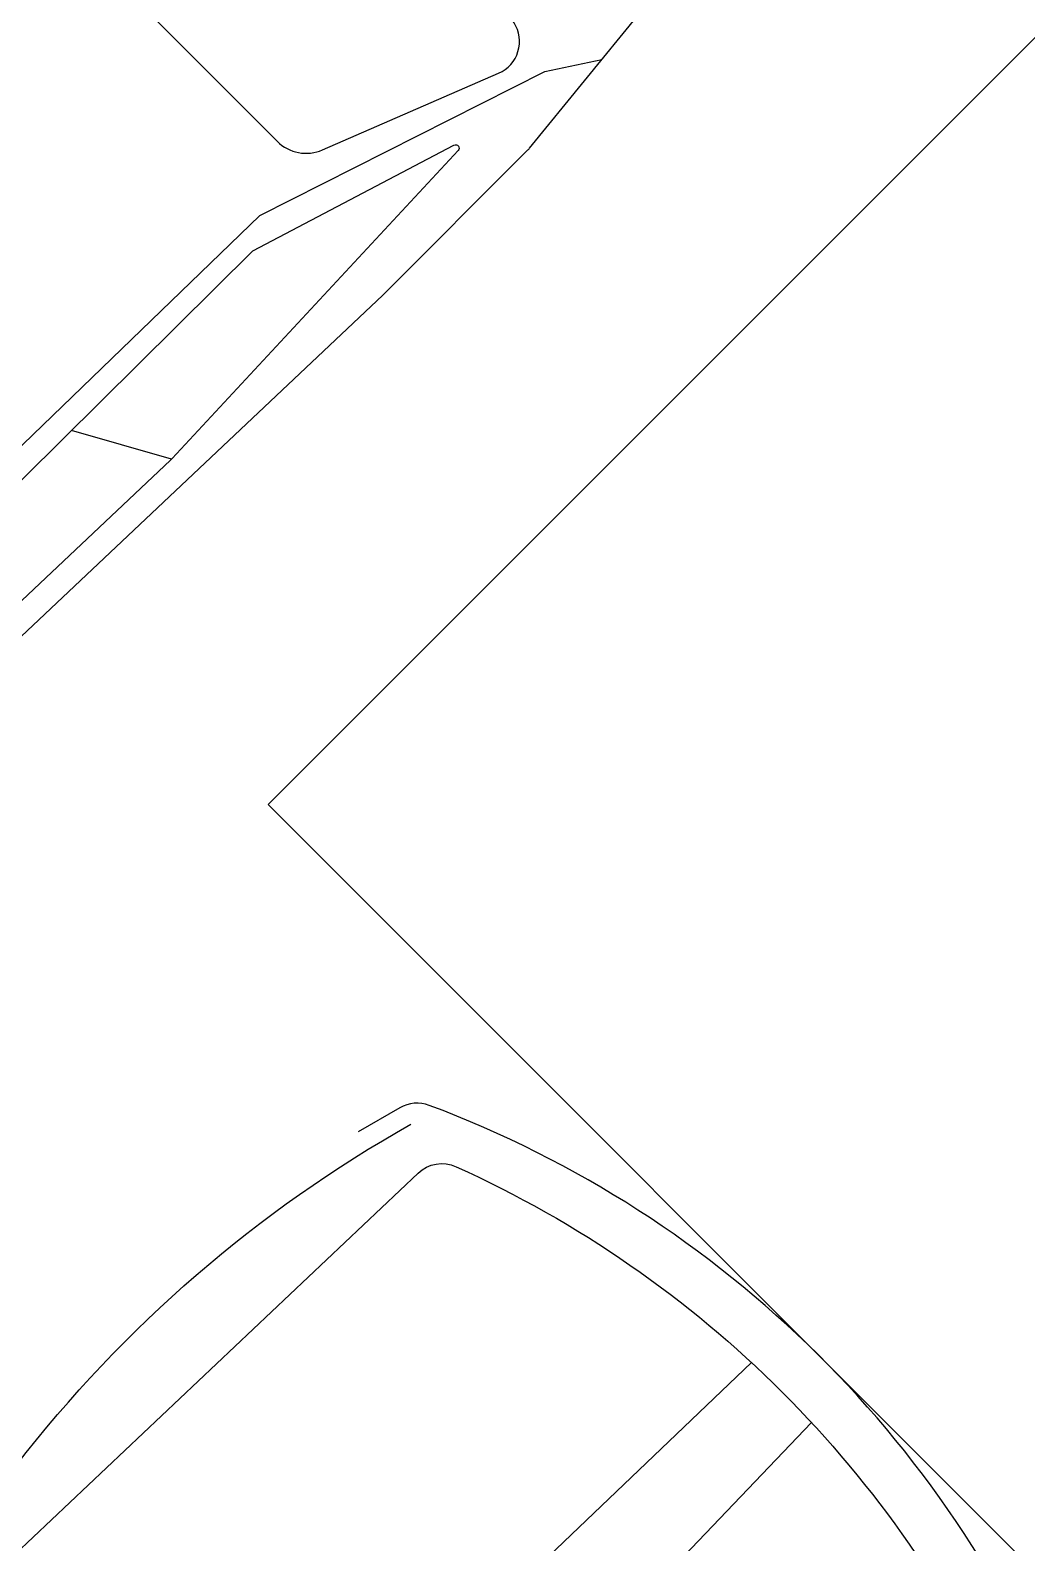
# Model space of a CAD drawing. Extents: x -30 to 1202, y 231 to 898.
# Drawn here: x 370.862 to 372.364, y 341.813 to 344.092 of the extents above; entities that cross this region are included whole.
import ezdxf

# ---------------------------------------------------------------- set-up
doc = ezdxf.new("R2010")
doc.units = 0
doc.header["$LTSCALE"] = 0.04
doc.layers.get('0').update_dxf_attribs({"linetype": 'CONTINUOUS'})
doc.layers.add('PISOS', color=1, linetype='CONTINUOUS')

# ---------------------------------------------------------------- blocks, each defined once
blk = doc.blocks.new('Aupln001')
blk.add_line((-2.0932, -0.7084), (-2.1696, -0.5712))
for points in [[(-3.5055, 0.7064), (-3.5373, 0.7558), (-3.8645, 0.6943), (-3.9179, 0.613, -0.296775), (-3.8752, 0.6508), (-3.3857, 0.7244, -0.031441), (-3.3792, 0.725), (-2.6153, 0.7429, 0.001455), (-2.615, 0.7429), (-1.6936, 0.7699, -0.007326), (-1.6921, 0.77), (-1.3856, 0.77, -0.025363), (-1.3803, 0.7697), (-1.1199, 0.7432, 0.024637), (-1.1148, 0.7429), (-0.9864, 0.7426, 0.032795), (-0.9728, 0.7434, -0.100755), (-0.1885, 0.6864)], [(-0.2529, -0.7232), (-0.1771, -0.703, 0.226888), (-0.1428, -0.6737, 0.214205), (-0.1487, 0.6869, 0.224603), (-0.1828, 0.7158), (-0.2529, 0.7345)], [(-3.5055, -0.6952), (-3.5373, -0.7446), (-3.8645, -0.6831), (-3.9179, -0.6017, 0.296775), (-3.8752, -0.6396), (-3.3857, -0.7132, 0.031441), (-3.3792, -0.7138), (-2.6153, -0.7317, -0.001455), (-2.615, -0.7317), (-1.6936, -0.7587, 0.007326), (-1.6921, -0.7587), (-1.3856, -0.7587, 0.025363), (-1.3803, -0.7585), (-1.1199, -0.732, -0.024637), (-1.1148, -0.7317), (-0.9864, -0.7313, -0.032795), (-0.9728, -0.7322, 0.100755), (-0.1885, -0.6751)]]:
    blk.add_lwpolyline(points, format="xyb")
for points in [[(-1.2635, 0.6197, 0.460891), (-1.3337, 0.6571), (-1.603, 0.5511, 0.30819), (-1.6421, 0.4936), (-1.6421, -0.4824, 0.30819), (-1.603, -0.5399), (-1.3337, -0.6458, 0.460891), (-1.2635, -0.6085, 0.109577)], [(-0.2329, -0.6155), (-1.1833, -0.6426, 0.072437), (-1.1833, 0.6538), (-0.2329, 0.6268, -0.304109), (-0.1855, 0.593, -0.182739), (-0.1855, -0.5818, -0.304109)], [(-2.9574, -0.6833, 0.001613), (-2.9578, -0.6833), (-3.4083, -0.6731, -0.898845), (-3.4092, -0.6628), (-2.9165, -0.5678), (-1.7849, -0.5729), (-1.4578, -0.6747, -0.843434), (-1.4592, -0.685), (-2.0918, -0.7083, -0.016499), (-2.0952, -0.7084)]]:
    blk.add_lwpolyline(points, format="xyb", close=True)
for points in [[(-0.0794, -0.0582), (-1.081, -0.0812), (-1.081, 0.0924), (-0.0794, 0.0694)], [(-3.862, -0.5916), (-3.0431, -0.5198), (-1.7396, -0.5427), (-1.2828, -0.6933), (-1.209, -0.741)]]:
    blk.add_lwpolyline(points)

msp = doc.modelspace()

# ---------------------------------------------------------------- linework, layer by layer
at = {"layer": 'PISOS'}
for q in [(372.8884, 344.5929), (372.8884, 341.2575)]:
    msp.add_line((371.2207, 342.9252), q, dxfattribs=at)

# ---------------------------------------------------------------- block references
at = {"layer": 'PISOS', "rotation": 45}
for p in [(372.0546, 345.4267), (372.0546, 342.0913)]:
    msp.add_blockref('Aupln001', p, dxfattribs=at)

doc.saveas('drawing.dxf')
